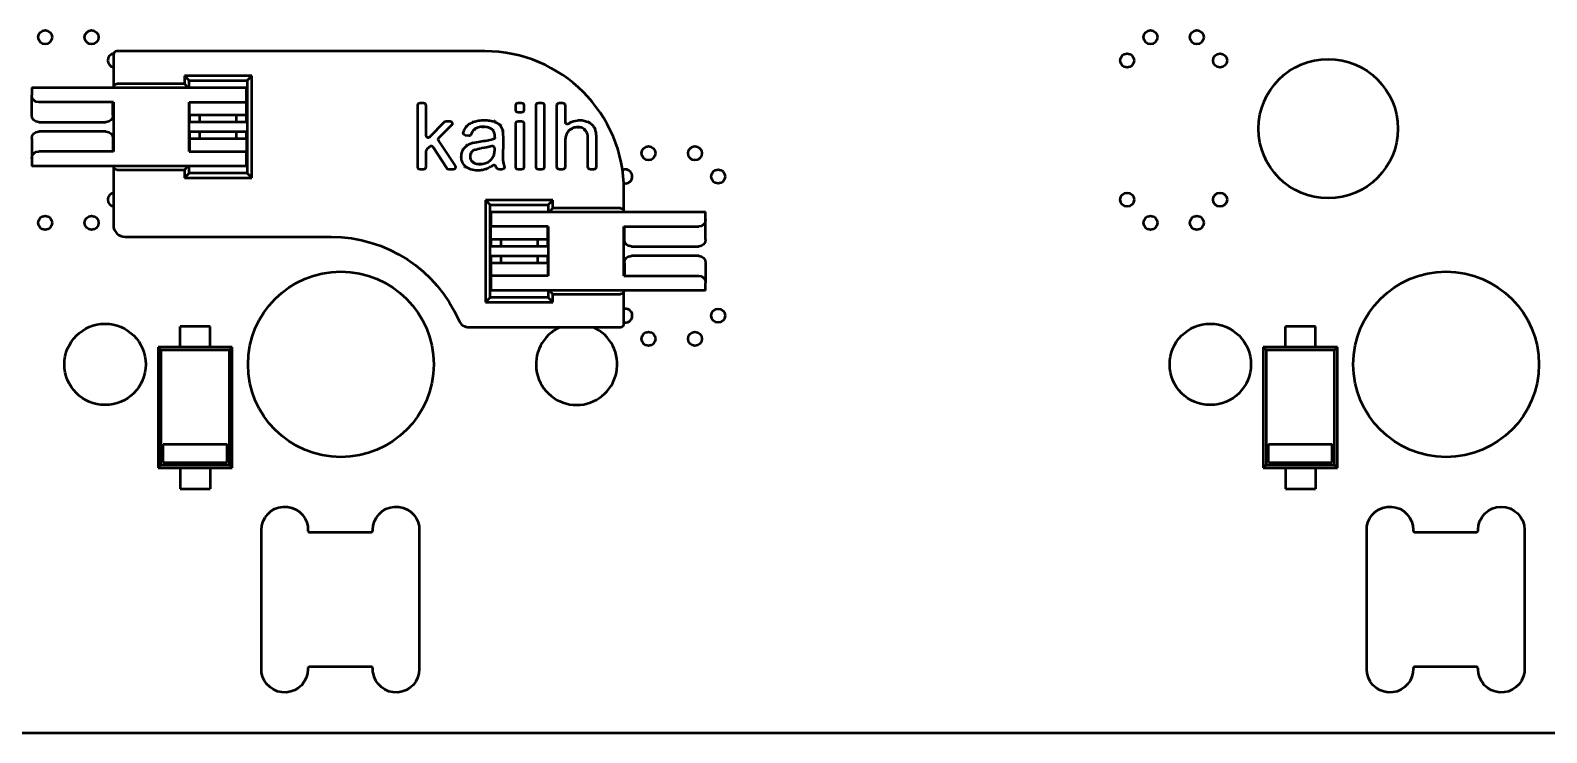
# Model space of a CAD drawing. Header units: millimetres. Extents: x 43 to 387, y 137 to 261.
# Drawn here: x 110.48 to 143.15, y 138.98 to 154.12 of the extents above; entities that cross this region are included whole.
import ezdxf

# ---------------------------------------------------------------- set-up
doc = ezdxf.new("R2010")
doc.units = ezdxf.units.MM
doc.header["$LTSCALE"] = 0.75
doc.layers.add('Visible', color=7, linetype='Continuous', lineweight=50)

msp = doc.modelspace()

# ---------------------------------------------------------------- linework, layer by layer
at = {"layer": 'Visible', "extrusion": (0, 0, -1)}
for p, q in [((112.267, 153.593), (112.267, 152.888)), ((120.267, 153.668), (112.342, 153.668)), ((113.797, 152.963), (112.342, 152.963)), ((113.797, 153.138), (113.797, 152.963)), ((115.247, 153.138), (113.797, 153.138)), ((113.897, 153.038), (113.797, 153.138)), ((113.872, 152.888), (113.797, 152.963)), ((113.897, 153.038), (115.147, 153.038)), ((113.897, 152.888), (113.897, 153.038)), ((115.247, 153.138), (115.147, 153.038)), ((115.147, 153.038), (115.147, 151.038)), ((115.247, 150.938), (115.247, 153.138)), ((110.507, 152.888), (110.507, 152.718)), ((110.507, 152.888), (112.267, 152.888)), ((110.507, 152.568), (110.507, 152.718)), ((112.267, 152.888), (113.872, 152.888)), ((113.872, 152.888), (113.897, 152.888)), ((113.897, 152.888), (115.137, 152.888)), ((115.137, 152.568), (115.137, 152.888)), ((110.507, 152.288), (110.507, 152.568)), ((112.267, 152.568), (110.657, 152.568)), ((112.257, 152.288), (112.257, 152.568)), ((112.267, 152.568), (112.267, 151.508)), ((113.897, 152.568), (115.137, 152.568)), ((113.897, 151.508), (113.897, 152.568)), ((113.897, 152.453), (113.907, 152.453)), ((113.907, 152.458), (113.907, 152.568)), ((113.907, 152.298), (113.907, 152.458)), ((113.907, 152.298), (114.122, 152.298)), ((113.907, 152.298), (113.907, 152.138)), ((114.122, 152.298), (114.122, 152.138)), ((114.122, 152.298), (114.922, 152.298)), ((114.922, 152.298), (115.137, 152.298)), ((114.922, 152.138), (114.922, 152.298)), ((115.137, 152.458), (115.137, 152.568)), ((115.137, 152.298), (115.137, 152.458)), ((115.137, 152.453), (115.147, 152.453)), ((115.137, 152.138), (115.137, 152.298)), ((118.823, 151.171), (118.823, 152.502)), ((118.873, 152.552), (118.948, 152.552)), ((118.998, 152.502), (118.998, 151.858)), ((120.935, 152.4), (120.935, 152.502)), ((120.985, 152.552), (121.061, 152.552)), ((121.061, 152.35), (120.985, 152.35)), ((121.111, 152.502), (121.111, 152.4)), ((121.374, 151.171), (121.374, 152.502)), ((121.424, 152.552), (121.5, 152.552)), ((121.55, 152.502), (121.55, 151.171)), ((121.823, 151.171), (121.823, 152.502)), ((121.873, 152.552), (121.948, 152.552)), ((121.998, 152.502), (121.998, 152.15)), ((110.657, 152.138), (112.107, 152.138)), ((112.107, 151.938), (110.657, 151.938)), ((114.122, 152.138), (113.907, 152.138)), ((113.907, 151.938), (114.122, 151.938)), ((113.907, 151.938), (113.907, 151.778)), ((114.922, 152.138), (114.122, 152.138)), ((114.122, 151.938), (114.122, 151.778)), ((114.122, 151.938), (114.922, 151.938)), ((115.137, 152.138), (114.922, 152.138)), ((114.922, 151.938), (115.137, 151.938)), ((114.922, 151.778), (114.922, 151.938)), ((115.137, 151.778), (115.137, 151.938)), ((119.084, 151.823), (119.4, 152.143)), ((119.554, 152.072), (119.275, 151.802)), ((119.435, 152.158), (119.519, 152.158)), ((120.935, 151.171), (120.935, 152.108)), ((120.985, 152.158), (121.061, 152.158)), ((121.111, 152.108), (121.111, 151.171)), ((110.507, 151.788), (110.507, 151.508)), ((112.257, 151.788), (112.257, 151.508)), ((113.907, 151.683), (113.897, 151.683)), ((114.122, 151.778), (113.907, 151.778)), ((113.907, 151.778), (113.907, 151.618)), ((113.907, 151.618), (113.907, 151.508)), ((114.922, 151.778), (114.122, 151.778)), ((115.137, 151.778), (114.922, 151.778)), ((115.137, 151.778), (115.137, 151.618)), ((115.147, 151.683), (115.137, 151.683)), ((115.137, 151.618), (115.137, 151.508)), ((119.079, 151.609), (119.014, 151.547)), ((119.45, 151.144), (119.155, 151.6)), ((119.269, 151.739), (119.63, 151.199)), ((119.922, 151.844), (119.848, 151.854)), ((120.485, 151.817), (120.485, 151.825)), ((120.662, 151.79), (120.662, 151.555)), ((121.998, 151.688), (121.998, 151.171)), ((122.492, 151.171), (122.492, 151.778)), ((122.502, 151.778), (122.492, 151.778)), ((122.667, 151.778), (122.667, 151.171)), ((110.507, 151.508), (110.507, 151.358)), ((110.507, 151.358), (110.507, 151.188)), ((112.267, 151.508), (110.657, 151.508)), ((113.897, 151.508), (115.137, 151.508)), ((115.137, 151.188), (115.137, 151.508)), ((118.998, 151.511), (118.998, 151.171)), ((112.267, 151.188), (110.507, 151.188)), ((112.267, 151.188), (112.267, 149.918)), ((113.872, 151.188), (112.267, 151.188)), ((112.342, 151.113), (113.797, 151.113)), ((113.797, 151.113), (113.872, 151.188)), ((113.797, 151.113), (113.797, 150.938)), ((113.797, 150.938), (113.897, 151.038)), ((113.897, 151.188), (113.872, 151.188)), ((115.137, 151.188), (113.897, 151.188)), ((113.897, 151.038), (113.897, 151.188)), ((115.147, 151.038), (113.897, 151.038)), ((115.247, 150.938), (115.147, 151.038)), ((118.948, 151.121), (118.873, 151.121)), ((119.588, 151.121), (119.492, 151.121)), ((120.64, 151.121), (120.567, 151.121)), ((121.061, 151.121), (120.985, 151.121)), ((121.5, 151.121), (121.424, 151.121)), ((121.948, 151.121), (121.873, 151.121)), ((122.617, 151.121), (122.542, 151.121)), ((113.797, 150.938), (115.247, 150.938)), ((123.267, 150.208), (123.267, 150.668)), ((120.287, 150.458), (120.287, 148.258)), ((121.737, 150.458), (120.287, 150.458)), ((120.387, 150.358), (120.287, 150.458)), ((120.387, 148.358), (120.387, 150.358)), ((120.387, 150.358), (121.637, 150.358)), ((121.737, 150.458), (121.637, 150.358)), ((121.637, 150.358), (121.637, 150.208)), ((121.737, 150.283), (121.737, 150.458)), ((120.397, 150.208), (121.637, 150.208)), ((120.397, 150.208), (120.397, 149.888)), ((121.637, 150.208), (121.662, 150.208)), ((121.737, 150.283), (121.662, 150.208)), ((121.662, 150.208), (123.267, 150.208)), ((123.192, 150.283), (121.737, 150.283)), ((123.267, 150.208), (125.027, 150.208)), ((125.027, 150.038), (125.027, 150.208)), ((125.027, 149.888), (125.027, 150.038)), ((112.517, 149.668), (116.957, 149.668)), ((120.387, 149.773), (120.397, 149.773)), ((121.637, 149.888), (120.397, 149.888)), ((120.397, 149.778), (120.397, 149.888)), ((120.397, 149.618), (120.397, 149.778)), ((121.627, 149.778), (121.627, 149.888)), ((121.627, 149.618), (121.627, 149.778)), ((121.627, 149.773), (121.637, 149.773)), ((121.637, 149.888), (121.637, 148.828)), ((123.267, 149.888), (124.877, 149.888)), ((123.267, 148.828), (123.267, 149.888)), ((123.277, 149.608), (123.277, 149.888)), ((125.027, 149.608), (125.027, 149.888)), ((120.397, 149.618), (120.612, 149.618)), ((120.397, 149.618), (120.397, 149.458)), ((120.612, 149.458), (120.397, 149.458)), ((120.612, 149.618), (120.612, 149.458)), ((120.612, 149.618), (121.412, 149.618)), ((121.412, 149.458), (120.612, 149.458)), ((121.412, 149.618), (121.627, 149.618)), ((121.412, 149.458), (121.412, 149.618)), ((121.627, 149.458), (121.412, 149.458)), ((121.627, 149.458), (121.627, 149.618)), ((123.427, 149.458), (124.877, 149.458)), ((120.397, 149.003), (120.387, 149.003)), ((120.397, 149.258), (120.612, 149.258)), ((120.397, 149.258), (120.397, 149.098)), ((120.612, 149.098), (120.397, 149.098)), ((120.397, 149.098), (120.397, 148.938)), ((120.612, 149.258), (120.612, 149.098)), ((120.612, 149.258), (121.412, 149.258)), ((121.412, 149.098), (120.612, 149.098)), ((121.412, 149.258), (121.627, 149.258)), ((121.412, 149.098), (121.412, 149.258)), ((121.627, 149.098), (121.412, 149.098)), ((121.627, 149.098), (121.627, 149.258)), ((121.627, 149.098), (121.627, 148.938)), ((121.637, 149.003), (121.627, 149.003)), ((123.277, 149.108), (123.277, 148.828)), ((124.877, 149.258), (123.427, 149.258)), ((125.027, 149.108), (125.027, 148.828)), ((120.397, 148.938), (120.397, 148.828)), ((121.637, 148.828), (120.397, 148.828)), ((120.397, 148.828), (120.397, 148.508)), ((121.627, 148.938), (121.627, 148.828)), ((123.267, 148.828), (124.877, 148.828)), ((125.027, 148.828), (125.027, 148.678)), ((125.027, 148.508), (125.027, 148.678)), ((120.287, 148.258), (120.387, 148.358)), ((121.637, 148.358), (120.387, 148.358)), ((121.637, 148.508), (120.397, 148.508)), ((121.662, 148.508), (121.637, 148.508)), ((121.637, 148.508), (121.637, 148.358)), ((121.737, 148.258), (121.637, 148.358)), ((123.267, 148.508), (121.662, 148.508)), ((121.662, 148.508), (121.737, 148.433)), ((121.737, 148.433), (123.192, 148.433)), ((121.737, 148.258), (121.737, 148.433)), ((125.027, 148.508), (123.267, 148.508)), ((123.267, 147.793), (123.267, 148.508)), ((120.287, 148.258), (121.737, 148.258)), ((114.354, 147.736), (113.704, 147.736)), ((113.704, 147.286), (113.704, 147.736)), ((114.354, 147.286), (114.354, 147.736)), ((119.935, 147.718), (123.192, 147.718)), ((138.167, 147.736), (137.517, 147.736)), ((137.517, 147.286), (137.517, 147.736)), ((138.167, 147.286), (138.167, 147.736)), ((113.704, 147.286), (113.229, 147.286)), ((113.229, 147.286), (113.292, 147.223)), ((113.229, 147.286), (113.229, 144.686)), ((114.766, 147.223), (113.292, 147.223)), ((113.292, 147.223), (113.292, 144.749)), ((114.354, 147.286), (113.704, 147.286)), ((114.829, 147.286), (114.354, 147.286)), ((114.829, 147.286), (114.766, 147.223)), ((114.766, 144.749), (114.766, 147.223)), ((114.829, 144.686), (114.829, 147.286)), ((137.517, 147.286), (137.042, 147.286)), ((137.042, 147.286), (137.105, 147.223)), ((137.042, 147.286), (137.042, 144.686)), ((138.579, 147.223), (137.105, 147.223)), ((137.105, 147.223), (137.105, 144.749)), ((138.167, 147.286), (137.517, 147.286)), ((138.642, 147.286), (138.167, 147.286)), ((138.642, 147.286), (138.579, 147.223)), ((138.579, 144.749), (138.579, 147.223)), ((138.642, 144.686), (138.642, 147.286)), ((113.342, 145.199), (114.716, 145.199)), ((113.342, 144.799), (113.342, 145.199)), ((114.716, 144.799), (114.716, 145.199)), ((137.155, 145.199), (138.529, 145.199)), ((137.155, 144.799), (137.155, 145.199)), ((138.529, 144.799), (138.529, 145.199)), ((113.229, 144.686), (113.292, 144.749)), ((113.292, 144.749), (114.766, 144.749)), ((113.342, 144.799), (114.716, 144.799)), ((114.829, 144.686), (114.766, 144.749)), ((137.042, 144.686), (137.105, 144.749)), ((137.105, 144.749), (138.579, 144.749)), ((137.155, 144.799), (138.529, 144.799)), ((138.642, 144.686), (138.579, 144.749)), ((113.229, 144.686), (113.704, 144.686)), ((113.704, 144.686), (114.354, 144.686)), ((113.704, 144.686), (113.704, 144.236)), ((114.354, 144.686), (114.829, 144.686)), ((114.354, 144.686), (114.354, 144.236)), ((137.042, 144.686), (137.517, 144.686)), ((137.517, 144.686), (138.167, 144.686)), ((137.517, 144.686), (137.517, 144.236)), ((138.167, 144.686), (138.642, 144.686)), ((138.167, 144.686), (138.167, 144.236)), ((113.704, 144.236), (114.354, 144.236)), ((137.517, 144.236), (138.167, 144.236)), ((115.457, 140.348), (115.457, 143.348)), ((116.454, 143.42), (116.457, 143.348)), ((116.487, 143.3), (116.507, 143.298)), ((116.507, 143.298), (117.807, 143.298)), ((117.855, 143.328), (117.857, 143.348)), ((118.854, 143.42), (118.857, 143.348)), ((118.857, 143.348), (118.857, 140.348)), ((139.27, 143.348), (139.272, 143.42)), ((139.27, 140.348), (139.27, 143.348)), ((140.27, 143.348), (140.272, 143.328)), ((140.32, 143.298), (141.62, 143.298)), ((141.62, 143.298), (141.64, 143.3)), ((142.67, 143.348), (142.67, 140.348)), ((115.459, 140.277), (115.457, 140.348)), ((116.459, 140.368), (116.457, 140.348)), ((117.807, 140.398), (116.507, 140.398)), ((117.827, 140.396), (117.807, 140.398)), ((117.859, 140.277), (117.857, 140.348)), ((140.27, 140.348), (140.267, 140.277)), ((140.32, 140.398), (140.3, 140.396)), ((141.62, 140.398), (140.32, 140.398)), ((141.67, 140.348), (141.668, 140.368)), ((142.67, 140.348), (142.667, 140.277)), ((82.446, 138.979), (169.789, 138.979))]:
    msp.add_line(p, q, dxfattribs=at)
at = {"layer": 'Visible'}
for centre, radius in [((110.797, 153.968), 0.15), ((111.797, 153.968), 0.15), ((134.61, 153.968), 0.15), ((135.61, 153.968), 0.15), ((134.11, 153.468), 0.15), ((136.11, 153.468), 0.15), ((138.44, 151.998), 1.5), ((123.797, 151.468), 0.15), ((124.797, 151.468), 0.15), ((125.297, 150.968), 0.15), ((134.11, 150.468), 0.15), ((136.11, 150.468), 0.15), ((110.797, 149.968), 0.15), ((111.797, 149.968), 0.15), ((134.61, 149.968), 0.15), ((135.61, 149.968), 0.15), ((117.167, 146.918), 2), ((140.98, 146.918), 2), ((125.297, 147.968), 0.15), ((112.087, 146.918), 0.875), ((135.9, 146.918), 0.875), ((123.797, 147.468), 0.15), ((124.797, 147.468), 0.15)]:
    msp.add_circle(centre, radius, dxfattribs=at)
for centre, radius, start, end in [((112.297, 153.468), 0.15, 100.1761, 258.463), ((112.342, 153.593), 0.075, 90, 180), ((120.267, 150.668), 3, 0, 90), ((120.257, 152.123), 0.23, 314.188, 320.5194), ((119.048, 151.858), 0.05, 180, 315.4007), ((119.113, 151.573), 0.05, 32.879, 133.8496), ((119.31, 151.766), 0.05, 134.1406, 213.7889), ((119.048, 151.511), 0.05, 133.8496, 180), ((120.823, 150.614), 1.059, 139.4835, 140.8477), ((123.297, 150.968), 0.15, 256.9188, 114.39), ((112.297, 150.468), 0.15, 101.537, 258.463), ((112.517, 149.918), 0.25, 180, 270), ((123.297, 147.968), 0.15, 258.463, 101.537), ((119.935, 147.968), 0.25, 203.5782, 270), ((122.247, 146.918), 0.875, 113.8955, 66.1045), ((123.192, 147.793), 0.075, 270, 0), ((116.503, 143.344), 0.0465, 174.4636, 249.5769), ((117.811, 143.345), 0.0465, 264.4636, 339.5769), ((140.315, 143.345), 0.0465, 200.4231, 275.5364), ((141.623, 143.344), 0.0465, 290.4231, 5.5364), ((116.502, 140.352), 0.0465, 84.4636, 159.5769), ((117.81, 140.353), 0.0465, 354.4636, 69.5769), ((140.316, 140.353), 0.0465, 110.4231, 185.5364), ((141.624, 140.352), 0.0465, 20.4231, 95.5364)]:
    msp.add_arc(centre, radius, start, end, dxfattribs=at)
at = {"layer": 'Visible', "extrusion": (0, 0, -1)}
for centre, radius, start, end in [((-112.342, 152.888), 0.075, 0, 90), ((-110.657, 152.718), 0.15, 270, 0), ((-110.657, 152.288), 0.15, 270, 0), ((-112.107, 152.288), 0.15, 180, 270), ((-118.873, 152.502), 0.05, 0, 90), ((-118.948, 152.502), 0.05, 90, 180), ((-120.985, 152.502), 0.05, 0, 90), ((-120.985, 152.4), 0.05, 270, 0), ((-121.061, 152.502), 0.05, 90, 180), ((-121.061, 152.4), 0.05, 180, 270), ((-121.424, 152.502), 0.05, 0, 90), ((-121.5, 152.502), 0.05, 90, 180), ((-121.873, 152.502), 0.05, 0, 90), ((-121.948, 152.502), 0.05, 90, 180), ((-110.657, 151.788), 0.15, 0, 90), ((-112.107, 151.788), 0.15, 90, 180), ((-119.435, 152.108), 0.05, 44.5993, 90), ((-119.519, 152.108), 0.05, 90, 225.8594), ((-119.672, 151.817), 0.99, 172.1918, 181.6015), ((-120.985, 152.108), 0.05, 0, 90), ((-121.061, 152.108), 0.05, 90, 180), ((-121.947, 151.869), 0.215, 146.0991, 152.7688), ((-119.855, 151.904), 0.05, 277.7538, 17.0672), ((-120.127, 151.274), 0.434, 56.3376, 74.841), ((-120.301, 150.469), 1.256, 76.8047, 84.0385), ((-120.035, 153.246), 1.534, 254.378, 264.9294), ((-120.066, 152.775), 1.207, 252.9885, 263.7978), ((-120.435, 151.817), 0.05, 180.8382, 254.8261), ((-110.657, 151.358), 0.15, 360, 90), ((-120.267, 150.915), 0.664, 70.2844, 83.8864), ((-120.532, 150.184), 1.393, 87.0054, 88.035), ((-123.275, 151.49), 2.614, 354.6117, 1.426), ((-112.342, 151.188), 0.075, 270, 0), ((-118.873, 151.171), 0.05, 270, 0), ((-118.948, 151.171), 0.05, 180, 270), ((-119.492, 151.171), 0.05, 270, 327.121), ((-119.588, 151.171), 0.05, 146.2111, 270), ((-119.872, 151.246), 0.287, 177.1821, 182.1812), ((-120.985, 151.171), 0.05, 270, 0), ((-121.061, 151.171), 0.05, 180, 270), ((-121.424, 151.171), 0.05, 270, 0), ((-121.5, 151.171), 0.05, 180, 270), ((-121.873, 151.171), 0.05, 270, 0), ((-121.948, 151.171), 0.05, 180, 270), ((-122.542, 151.171), 0.05, 270, 0), ((-122.617, 151.171), 0.05, 180, 270), ((-123.192, 150.208), 0.075, 90, 180), ((-124.877, 150.038), 0.15, 180, 270), ((-116.957, 146.668), 3, 90, 156.4218), ((-123.427, 149.608), 0.15, 270, 0), ((-124.877, 149.608), 0.15, 180, 270), ((-123.427, 149.108), 0.15, 0, 90), ((-124.877, 149.108), 0.15, 90, 180), ((-124.877, 148.678), 0.15, 90, 180), ((-123.192, 148.508), 0.075, 180, 270), ((-115.958, 143.35), 0.501, 359.8316, 171.9656), ((-118.358, 143.35), 0.501, 359.8316, 171.9656), ((-139.769, 143.35), 0.501, 8.0344, 180.1684), ((-142.17, 143.348), 0.5, 0, 180), ((-115.956, 140.347), 0.501, 179.8316, 351.9656), ((-118.356, 140.347), 0.501, 179.8316, 351.9656), ((-139.771, 140.347), 0.501, 188.0344, 0.1684), ((-142.171, 140.347), 0.501, 188.0344, 0.1684)]:
    msp.add_arc(centre, radius, start, end, dxfattribs=at)
msp.add_ellipse((120.57, 151.175), major_axis=(0.0278, 0.0475), ratio=0.948552, start_param=2.637824, end_param=3.784092, dxfattribs=at)
at = {"layer": 'Visible'}
for points, knots in [([(119.807, 151.919), (119.812, 151.934), (119.817, 151.948), (119.823, 151.962), (119.835, 151.988), (119.852, 152.013), (119.87, 152.04)], [0, 0, 0, 0, 0.00491471, 0.00491471, 0.00491471, 0.01440112, 0.01440112, 0.01440112, 0.01440112]), ([(119.85, 152.055), (119.853, 152.053), (119.855, 152.051), (119.858, 152.049), (119.862, 152.046), (119.866, 152.043), (119.868, 152.041), (119.869, 152.04), (119.87, 152.04), (119.87, 152.04)], [-0.003946751, -0.003946751, -0.003946751, -0.003946751, -0.002927115, -0.002927115, -0.002927115, -0.001101745, -0.001101745, -0.001101745, 0, 0, 0, 0]), ([(119.87, 152.04), (119.891, 152.062), (119.912, 152.084), (119.961, 152.118), (119.992, 152.131), (120.025, 152.144)], [0.00000001, 0.00000001, 0.00000001, 0.00000001, 0.0094318, 0.0094318, 0.02000468, 0.02000468, 0.02000468, 0.02000468]), ([(119.87, 152.04), (119.87, 152.04), (119.87, 152.04), (119.87, 152.04), (119.87, 152.039), (119.871, 152.039), (119.871, 152.038), (119.873, 152.037), (119.874, 152.037), (119.875, 152.035), (119.876, 152.034), (119.877, 152.034), (119.877, 152.034), (119.877, 152.033)], [-0.001325757, -0.001325757, -0.001325757, -0.001325757, -0.001172305, -0.001172305, -0.001018801, -0.001018801, -0.000728399, -0.000728399, -0.000396468, -0.000396468, 0, 0, 0.000007319, 0.000007319, 0.000007319, 0.000007319]), ([(120.051, 151.992), (120.034, 151.975), (120.015, 151.956), (119.989, 151.914), (119.982, 151.896), (119.976, 151.878)], [0, 0, 0, 0, 0.00732566, 0.00732566, 0.01264983, 0.01264983, 0.01264983, 0.01264983]), ([(120.017, 152.168), (120.018, 152.165), (120.019, 152.162), (120.02, 152.159), (120.022, 152.153), (120.023, 152.149), (120.024, 152.147), (120.025, 152.145), (120.025, 152.144), (120.025, 152.144)], [-0.000018248, -0.000018248, -0.000018248, -0.000018248, 0.000994302, 0.000994302, 0.000994302, 0.002817492, 0.002817492, 0.002817492, 0.003923483, 0.003923483, 0.003923483, 0.003923483]), ([(120.025, 152.144), (120.062, 152.155), (120.098, 152.166), (120.175, 152.179), (120.217, 152.18), (120.26, 152.181)], [0, 0, 0, 0, 0.01162739, 0.01162739, 0.02459097, 0.02459097, 0.02459097, 0.02459097]), ([(120.028, 152.135), (120.028, 152.135), (120.028, 152.135), (120.028, 152.136), (120.027, 152.137), (120.027, 152.139), (120.026, 152.14), (120.026, 152.142), (120.025, 152.143), (120.025, 152.144), (120.025, 152.144), (120.025, 152.144), (120.025, 152.144), (120.025, 152.144)], [-0.001753507, -0.001753507, -0.001753507, -0.001753507, -0.001743874, -0.001743874, -0.001223933, -0.001223933, -0.000787554, -0.000787554, -0.000405815, -0.000405815, -0.000202893, -0.000202893, 0, 0, 0, 0]), ([(120.045, 152), (120.045, 152), (120.045, 152), (120.046, 151.999), (120.047, 151.998), (120.048, 151.996), (120.049, 151.995), (120.05, 151.994), (120.05, 151.993), (120.051, 151.992), (120.051, 151.992), (120.051, 151.992), (120.051, 151.992), (120.051, 151.992)], [-0.000007383, -0.000007383, -0.000007383, -0.000007383, 0, 0, 0.000398117, 0.000398117, 0.000732053, 0.000732053, 0.001023654, 0.001023654, 0.001178337, 0.001178337, 0.001332863, 0.001332863, 0.001332863, 0.001332863]), ([(120.235, 152.036), (120.201, 152.035), (120.164, 152.036), (120.098, 152.017), (120.074, 152.004), (120.051, 151.992)], [0, 0, 0, 0, 0.01022918, 0.01022918, 0.0180037, 0.0180037, 0.0180037, 0.0180037]), ([(120.066, 151.972), (120.064, 151.974), (120.062, 151.977), (120.06, 151.98), (120.057, 151.984), (120.054, 151.988), (120.053, 151.99), (120.052, 151.991), (120.051, 151.992), (120.051, 151.992)], [-0.003963453, -0.003963453, -0.003963453, -0.003963453, -0.002920889, -0.002920889, -0.002920889, -0.001089187, -0.001089187, -0.001089187, 0, 0, 0, 0]), ([(120.235, 152.046), (120.235, 152.046), (120.235, 152.046), (120.235, 152.044), (120.235, 152.043), (120.235, 152.041), (120.235, 152.04), (120.235, 152.038), (120.235, 152.037), (120.235, 152.036), (120.235, 152.036), (120.235, 152.036), (120.235, 152.036), (120.235, 152.036)], [-0.000007293, -0.000007293, -0.000007293, -0.000007293, 0, 0, 0.000393623, 0.000393623, 0.000724011, 0.000724011, 0.00101306, 0.00101306, 0.001166726, 0.001166726, 0.001320382, 0.001320382, 0.001320382, 0.001320382]), ([(120.435, 151.976), (120.41, 151.992), (120.384, 152.01), (120.311, 152.035), (120.272, 152.035), (120.235, 152.036)], [0, 0, 0, 0, 0.00891617, 0.00891617, 0.01996093, 0.01996093, 0.01996093, 0.01996093]), ([(120.235, 152.011), (120.235, 152.011), (120.235, 152.011), (120.235, 152.014), (120.235, 152.017), (120.235, 152.02), (120.235, 152.02), (120.235, 152.023), (120.235, 152.025), (120.235, 152.027), (120.235, 152.028), (120.235, 152.031), (120.235, 152.032), (120.235, 152.034), (120.235, 152.034), (120.235, 152.035), (120.235, 152.036), (120.235, 152.036), (120.235, 152.036), (120.235, 152.036)], [-0.003939926, -0.003939926, -0.003939926, -0.003939926, -0.003921693, -0.003921693, -0.003079434, -0.003079434, -0.002929637, -0.002929637, -0.002250951, -0.002250951, -0.001952852, -0.001952852, -0.001107294, -0.001107294, -0.000976354, -0.000976354, -0.000136885, -0.000136885, 0, 0, 0, 0]), ([(120.26, 152.206), (120.26, 152.203), (120.26, 152.2), (120.26, 152.197), (120.26, 152.191), (120.26, 152.186), (120.26, 152.184), (120.26, 152.182), (120.26, 152.181), (120.26, 152.181)], [-0.003939867, -0.003939867, -0.003939867, -0.003939867, -0.002929658, -0.002929658, -0.002929658, -0.001107248, -0.001107248, -0.001107248, 0, 0, 0, 0]), ([(120.26, 152.181), (120.302, 152.181), (120.342, 152.18), (120.412, 152.168), (120.444, 152.159), (120.476, 152.15)], [0.00000001, 0.00000001, 0.00000001, 0.00000001, 0.01243566, 0.01243566, 0.02256696, 0.02256696, 0.02256696, 0.02256696]), ([(120.26, 152.171), (120.26, 152.171), (120.26, 152.171), (120.26, 152.173), (120.26, 152.174), (120.26, 152.176), (120.26, 152.177), (120.26, 152.179), (120.26, 152.18), (120.26, 152.181), (120.26, 152.181), (120.26, 152.181), (120.26, 152.181), (120.26, 152.181)], [-0.000007293, -0.000007293, -0.000007293, -0.000007293, 0, 0, 0.000393588, 0.000393588, 0.000723949, 0.000723949, 0.001012954, 0.001012954, 0.001166583, 0.001166583, 0.001320203, 0.001320203, 0.001320203, 0.001320203]), ([(120.442, 151.984), (120.442, 151.984), (120.442, 151.984), (120.441, 151.983), (120.44, 151.982), (120.438, 151.98), (120.438, 151.979), (120.436, 151.978), (120.436, 151.977), (120.435, 151.977), (120.435, 151.977), (120.435, 151.976), (120.435, 151.976), (120.435, 151.976)], [-0.000007408, -0.000007408, -0.000007408, -0.000007408, 0, 0, 0.000399374, 0.000399374, 0.000734377, 0.000734377, 0.001026755, 0.001026755, 0.001181713, 0.001181713, 0.001336472, 0.001336472, 0.001336472, 0.001336472]), ([(120.485, 151.825), (120.484, 151.842), (120.484, 151.871), (120.478, 151.903), (120.468, 151.926), (120.456, 151.948), (120.443, 151.966), (120.435, 151.976)], [0, 0, 0, 0, 0.00504443, 0.00840739, 0.00840739, 0.0109677, 0.01480816, 0.01480816, 0.01480816, 0.01480816]), ([(120.473, 152.141), (120.473, 152.141), (120.473, 152.141), (120.473, 152.142), (120.474, 152.143), (120.474, 152.145), (120.475, 152.146), (120.475, 152.148), (120.476, 152.149), (120.476, 152.15), (120.476, 152.15), (120.476, 152.15), (120.476, 152.15), (120.476, 152.15)], [-0.000007301, -0.000007301, -0.000007301, -0.000007301, 0, 0, 0.000394008, 0.000394008, 0.000724695, 0.000724695, 0.001013926, 0.001013926, 0.00116763, 0.00116763, 0.001321312, 0.001321312, 0.001321312, 0.001321312]), ([(120.484, 152.174), (120.483, 152.171), (120.482, 152.167), (120.481, 152.164), (120.479, 152.159), (120.478, 152.155), (120.477, 152.152), (120.476, 152.151), (120.476, 152.15), (120.476, 152.15)], [-0.003942113, -0.003942113, -0.003942113, -0.003942113, -0.002928831, -0.002928831, -0.002928831, -0.001105464, -0.001105464, -0.001105464, 0, 0, 0, 0]), ([(120.476, 152.15), (120.502, 152.139), (120.527, 152.129), (120.565, 152.103), (120.581, 152.088), (120.598, 152.071)], [0.00000001, 0.00000001, 0.00000001, 0.00000001, 0.00857358, 0.00857358, 0.01566775, 0.01566775, 0.01566775, 0.01566775]), ([(120.598, 152.071), (120.598, 152.071), (120.598, 152.071), (120.598, 152.071), (120.598, 152.071), (120.597, 152.07), (120.597, 152.07), (120.595, 152.068), (120.594, 152.068), (120.592, 152.066), (120.591, 152.065), (120.59, 152.065), (120.59, 152.065), (120.59, 152.065)], [0, 0, 0, 0, 0.000201972, 0.000201972, 0.000404015, 0.000404015, 0.000786334, 0.000786334, 0.001223434, 0.001223434, 0.001745472, 0.001745472, 0.001755111, 0.001755111, 0.001755111, 0.001755111]), ([(120.617, 152.087), (120.615, 152.085), (120.612, 152.083), (120.61, 152.081), (120.605, 152.077), (120.602, 152.074), (120.6, 152.073), (120.599, 152.072), (120.598, 152.071), (120.598, 152.071)], [-0.000018302, -0.000018302, -0.000018302, -0.000018302, 0.001002056, 0.001002056, 0.001002056, 0.002827982, 0.002827982, 0.002827982, 0.003929525, 0.003929525, 0.003929525, 0.003929525]), ([(120.598, 152.071), (120.611, 152.053), (120.623, 152.036), (120.641, 151.998), (120.647, 151.976), (120.653, 151.952)], [0.00000001, 0.00000001, 0.00000001, 0.00000001, 0.00671152, 0.00671152, 0.01413121, 0.01413121, 0.01413121, 0.01413121]), ([(120.643, 151.95), (120.643, 151.95), (120.643, 151.95), (120.644, 151.95), (120.646, 151.951), (120.648, 151.951), (120.649, 151.951), (120.651, 151.951), (120.651, 151.952), (120.652, 151.952), (120.652, 151.952), (120.653, 151.952), (120.653, 151.952), (120.653, 151.952)], [-0.001754378, -0.001754378, -0.001754378, -0.001754378, -0.001744735, -0.001744735, -0.001224381, -0.001224381, -0.000787689, -0.000787689, -0.000405787, -0.000405787, -0.000202873, -0.000202873, 0, 0, 0, 0]), ([(120.653, 151.952), (120.653, 151.952), (120.653, 151.952), (120.654, 151.952), (120.654, 151.952), (120.656, 151.952), (120.658, 151.953), (120.662, 151.954), (120.665, 151.954), (120.671, 151.955), (120.674, 151.956), (120.677, 151.956), (120.677, 151.957), (120.677, 151.957)], [-0.003310308, -0.003310308, -0.003310308, -0.003310308, -0.002927482, -0.002927482, -0.002544583, -0.002544583, -0.001819265, -0.001819265, -0.00099043, -0.00099043, 0, 0, 0.000018253, 0.000018253, 0.000018253, 0.000018253]), ([(121.998, 152.15), (121.998, 152.139), (122.005, 152.118), (122.037, 152.095), (122.066, 152.1), (122.079, 152.11)], [-0.005544412, -0.005544412, -0.005544412, -0.005544412, -0.003960294, -0.002376177, 0, 0, 0, 0]), ([(122.125, 151.989), (122.106, 151.976), (122.085, 151.963), (122.067, 151.942), (122.049, 151.921), (122.038, 151.9), (122.028, 151.88)], [-0.00000003, -0.00000003, -0.00000003, -0.00000003, 0.00693713, 0.00693713, 0.00693713, 0.01368454, 0.01368454, 0.01368454, 0.01368454]), ([(122.079, 152.11), (122.097, 152.124), (122.117, 152.136), (122.188, 152.169), (122.248, 152.175), (122.309, 152.181)], [0, 0, 0, 0, 0.00747471, 0.00747471, 0.02589084, 0.02589084, 0.02589084, 0.02589084]), ([(122.12, 151.998), (122.126, 151.989), (122.125, 151.99), (122.125, 151.989), (122.125, 151.989), (122.125, 151.989), (122.125, 151.989)], [-0.001577266, -0.001577266, -0.001577266, -0.001577266, -0.00011387, -0.00011387, -0.00011387, 0, 0, 0, 0]), ([(122.273, 152.03), (122.249, 152.028), (122.224, 152.027), (122.197, 152.02), (122.17, 152.012), (122.147, 152), (122.125, 151.989)], [0, 0, 0, 0, 0.00717482, 0.00717482, 0.00717482, 0.01446768, 0.01446768, 0.01446768, 0.01446768]), ([(122.273, 152.04), (122.273, 152.03), (122.273, 152.031), (122.273, 152.03), (122.273, 152.03), (122.273, 152.03), (122.273, 152.03)], [-0.000007305, -0.000007305, -0.000007305, -0.000007305, 0.001472994, 0.001472994, 0.001472994, 0.001570042, 0.001570042, 0.001570042, 0.001570042]), ([(122.434, 151.969), (122.426, 151.976), (122.406, 151.992), (122.383, 152.008), (122.352, 152.02), (122.32, 152.028), (122.29, 152.029), (122.273, 152.03)], [0, 0, 0, 0, 0.00301236, 0.00753091, 0.00753091, 0.01096807, 0.01612381, 0.01612381, 0.01612381, 0.01612381]), ([(122.273, 152.03), (122.273, 152.03), (122.273, 152.03), (122.273, 152.029), (122.273, 152.029), (122.273, 152.027), (122.273, 152.025), (122.273, 152.02), (122.273, 152.017), (122.273, 152.012), (122.273, 152.008), (122.273, 152.005), (122.273, 152.005), (122.273, 152.005)], [0, 0, 0, 0, 0.00050393, 0.00050393, 0.001007936, 0.001007936, 0.001963643, 0.001963643, 0.003056276, 0.003056276, 0.00436186, 0.00436186, 0.004385943, 0.004385943, 0.004385943, 0.004385943]), ([(122.309, 152.181), (122.309, 152.181), (122.309, 152.182), (122.309, 152.182), (122.309, 152.183), (122.309, 152.185), (122.309, 152.186), (122.309, 152.191), (122.309, 152.194), (122.308, 152.2), (122.308, 152.203), (122.308, 152.206), (122.308, 152.206), (122.308, 152.206)], [-0.003935282, -0.003935282, -0.003935282, -0.003935282, -0.00342916, -0.00342916, -0.002922937, -0.002922937, -0.001963354, -0.001963354, -0.000990073, -0.000990073, 0, 0, 0.000018257, 0.000018257, 0.000018257, 0.000018257]), ([(122.309, 152.181), (122.347, 152.18), (122.383, 152.178), (122.447, 152.162), (122.478, 152.149), (122.509, 152.135)], [0.00000001, 0.00000001, 0.00000001, 0.00000001, 0.01133421, 0.01133421, 0.02166592, 0.02166592, 0.02166592, 0.02166592]), ([(122.309, 152.171), (122.309, 152.171), (122.309, 152.171), (122.309, 152.173), (122.309, 152.174), (122.309, 152.176), (122.309, 152.177), (122.309, 152.179), (122.309, 152.18), (122.309, 152.181), (122.309, 152.181), (122.309, 152.181), (122.309, 152.181), (122.309, 152.181)], [-0.001755511, -0.001755511, -0.001755511, -0.001755511, -0.001745852, -0.001745852, -0.00122492, -0.00122492, -0.000787707, -0.000787707, -0.000405593, -0.000405593, -0.000202775, -0.000202775, 0, 0, 0, 0]), ([(122.415, 151.952), (122.418, 151.955), (122.42, 151.957), (122.423, 151.959), (122.427, 151.963), (122.43, 151.966), (122.432, 151.968), (122.433, 151.969), (122.434, 151.969), (122.434, 151.969)], [-0.000018442, -0.000018442, -0.000018442, -0.000018442, 0.001022162, 0.001022162, 0.001022162, 0.002854336, 0.002854336, 0.002854336, 0.003945161, 0.003945161, 0.003945161, 0.003945161]), ([(122.441, 151.976), (122.441, 151.976), (122.441, 151.976), (122.44, 151.975), (122.439, 151.974), (122.438, 151.973), (122.437, 151.972), (122.436, 151.971), (122.435, 151.97), (122.434, 151.97), (122.434, 151.97), (122.434, 151.969), (122.434, 151.969), (122.434, 151.969)], [-0.001761053, -0.001761053, -0.001761053, -0.001761053, -0.001751346, -0.001751346, -0.001228113, -0.001228113, -0.000789116, -0.000789116, -0.000405945, -0.000405945, -0.00020288, -0.00020288, 0, 0, 0, 0]), ([(122.492, 151.778), (122.491, 151.814), (122.491, 151.852), (122.477, 151.892), (122.466, 151.922), (122.449, 151.946), (122.434, 151.969)], [0, 0, 0, 0, 0.01072604, 0.01072604, 0.01072604, 0.01901866, 0.01901866, 0.01901866, 0.01901866]), ([(122.505, 152.127), (122.505, 152.127), (122.505, 152.127), (122.505, 152.128), (122.506, 152.129), (122.507, 152.131), (122.507, 152.132), (122.508, 152.134), (122.509, 152.134), (122.509, 152.135), (122.509, 152.135), (122.509, 152.135), (122.509, 152.135), (122.509, 152.135)], [-0.000007308, -0.000007308, -0.000007308, -0.000007308, 0, 0, 0.000394154, 0.000394154, 0.00072497, 0.00072497, 0.001014098, 0.001014098, 0.001167558, 0.001167558, 0.001320989, 0.001320989, 0.001320989, 0.001320989]), ([(122.509, 152.135), (122.509, 152.135), (122.509, 152.136), (122.51, 152.136), (122.51, 152.137), (122.511, 152.138), (122.512, 152.14), (122.514, 152.144), (122.515, 152.147), (122.518, 152.152), (122.519, 152.155), (122.521, 152.158), (122.521, 152.158), (122.521, 152.158)], [0, 0, 0, 0, 0.000504081, 0.000504081, 0.001008253, 0.001008253, 0.001964086, 0.001964086, 0.003057056, 0.003057056, 0.004362895, 0.004362895, 0.004386975, 0.004386975, 0.004386975, 0.004386975]), ([(122.509, 152.135), (122.537, 152.119), (122.562, 152.102), (122.601, 152.062), (122.615, 152.037), (122.63, 152.01)], [0.00000003, 0.00000003, 0.00000003, 0.00000003, 0.0097136, 0.0097136, 0.018963, 0.018963, 0.018963, 0.018963]), ([(122.63, 152.01), (122.63, 152.01), (122.63, 152.01), (122.63, 152.01), (122.63, 152.01), (122.629, 152.01), (122.628, 152.01), (122.627, 152.009), (122.626, 152.008), (122.624, 152.007), (122.622, 152.007), (122.621, 152.006), (122.621, 152.006), (122.621, 152.006)], [0, 0, 0, 0, 0.000201982, 0.000201982, 0.000404041, 0.000404041, 0.000786604, 0.000786604, 0.001224326, 0.001224326, 0.001746957, 0.001746957, 0.001756617, 0.001756617, 0.001756617, 0.001756617]), ([(122.653, 152.021), (122.65, 152.019), (122.647, 152.018), (122.644, 152.017), (122.639, 152.014), (122.635, 152.012), (122.633, 152.011), (122.631, 152.011), (122.63, 152.01), (122.63, 152.01)], [-0.000018315, -0.000018315, -0.000018315, -0.000018315, 0.001003905, 0.001003905, 0.001003905, 0.002830503, 0.002830503, 0.002830503, 0.003930964, 0.003930964, 0.003930964, 0.003930964]), ([(122.63, 152.01), (122.641, 151.977), (122.652, 151.945), (122.666, 151.87), (122.667, 151.824), (122.667, 151.778)], [0.00000001, 0.00000001, 0.00000001, 0.00000001, 0.01054392, 0.01054392, 0.02446337, 0.02446337, 0.02446337, 0.02446337]), ([(119.796, 151.533), (119.809, 151.554), (119.822, 151.574), (119.851, 151.606), (119.868, 151.62), (119.887, 151.634)], [0.00000001, 0.00000001, 0.00000001, 0.00000001, 0.00744814, 0.00744814, 0.01461746, 0.01461746, 0.01461746, 0.01461746]), ([(119.873, 151.655), (119.875, 151.652), (119.877, 151.65), (119.878, 151.647), (119.882, 151.642), (119.884, 151.639), (119.886, 151.636), (119.887, 151.635), (119.887, 151.634), (119.887, 151.634)], [-0.000018259, -0.000018259, -0.000018259, -0.000018259, 0.000995814, 0.000995814, 0.000995814, 0.002819545, 0.002819545, 0.002819545, 0.003924662, 0.003924662, 0.003924662, 0.003924662]), ([(119.893, 151.626), (119.893, 151.626), (119.893, 151.626), (119.892, 151.627), (119.891, 151.628), (119.89, 151.63), (119.889, 151.631), (119.888, 151.633), (119.888, 151.633), (119.887, 151.634), (119.887, 151.634), (119.887, 151.634), (119.887, 151.634), (119.887, 151.634)], [-0.001753507, -0.001753507, -0.001753507, -0.001753507, -0.001743876, -0.001743876, -0.001223966, -0.001223966, -0.000787654, -0.000787654, -0.000405921, -0.000405921, -0.000202941, -0.000202941, 0, 0, 0, 0]), ([(119.976, 151.878), (119.973, 151.869), (119.959, 151.849), (119.935, 151.843), (119.922, 151.844)], [-1, -1, -1, -1, -0.571429, 0, 0, 0, 0]), ([(120.008, 151.716), (120.009, 151.713), (120.009, 151.71), (120.01, 151.707), (120.012, 151.701), (120.013, 151.697), (120.013, 151.694), (120.014, 151.693), (120.014, 151.692), (120.014, 151.692)], [-0.000018246, -0.000018246, -0.000018246, -0.000018246, 0.000993919, 0.000993919, 0.000993919, 0.002817003, 0.002817003, 0.002817003, 0.003923184, 0.003923184, 0.003923184, 0.003923184]), ([(120.017, 151.682), (120.017, 151.682), (120.017, 151.682), (120.016, 151.684), (120.016, 151.685), (120.015, 151.687), (120.015, 151.688), (120.015, 151.69), (120.014, 151.691), (120.014, 151.692), (120.014, 151.692), (120.014, 151.692), (120.014, 151.692), (120.014, 151.692)], [-0.001753134, -0.001753134, -0.001753134, -0.001753134, -0.001743505, -0.001743505, -0.001223753, -0.001223753, -0.000787546, -0.000787546, -0.000405879, -0.000405879, -0.000202926, -0.000202926, 0, 0, 0, 0]), ([(120.484, 151.577), (120.483, 151.585), (120.477, 151.602), (120.454, 151.622), (120.432, 151.624), (120.419, 151.621)], [-0.004465379, -0.004465379, -0.004465379, -0.004465379, -0.003189556, -0.001913734, 0, 0, 0, 0]), ([(120.46, 151.825), (120.463, 151.825), (120.466, 151.825), (120.47, 151.825), (120.475, 151.825), (120.48, 151.825), (120.482, 151.825), (120.484, 151.825), (120.485, 151.825), (120.485, 151.825)], [-0.00001823, -0.00001823, -0.00001823, -0.00001823, 0.000991737, 0.000991737, 0.000991737, 0.002814039, 0.002814039, 0.002814039, 0.003921481, 0.003921481, 0.003921481, 0.003921481]), ([(120.495, 151.825), (120.495, 151.825), (120.495, 151.825), (120.493, 151.825), (120.492, 151.825), (120.49, 151.825), (120.489, 151.825), (120.487, 151.825), (120.486, 151.825), (120.485, 151.825), (120.485, 151.825), (120.485, 151.825), (120.485, 151.825), (120.485, 151.825)], [-0.001752956, -0.001752956, -0.001752956, -0.001752956, -0.001743327, -0.001743327, -0.001223622, -0.001223622, -0.000787407, -0.000787407, -0.000405773, -0.000405773, -0.000202881, -0.000202881, 0, 0, 0, 0]), ([(122.028, 151.88), (122.02, 151.853), (122.011, 151.826), (121.999, 151.76), (121.999, 151.723), (121.998, 151.688)], [0, 0, 0, 0, 0.00822967, 0.00822967, 0.01875185, 0.01875185, 0.01875185, 0.01875185]), ([(122.028, 151.88), (122.028, 151.88), (122.028, 151.88), (122.027, 151.88), (122.027, 151.88), (122.027, 151.88), (122.026, 151.88), (122.024, 151.881), (122.023, 151.882), (122.021, 151.882), (122.02, 151.883), (122.019, 151.883), (122.018, 151.883), (122.018, 151.883)], [-0.001324504, -0.001324504, -0.001324504, -0.001324504, -0.001171364, -0.001171364, -0.001018174, -0.001018174, -0.000728093, -0.000728093, -0.00039628, -0.00039628, 0, 0, 0.000007305, 0.000007305, 0.000007305, 0.000007305]), ([(122.467, 151.778), (122.467, 151.778), (122.467, 151.778), (122.47, 151.778), (122.472, 151.778), (122.476, 151.778), (122.476, 151.778), (122.479, 151.778), (122.48, 151.778), (122.483, 151.778), (122.484, 151.778), (122.486, 151.778), (122.488, 151.778), (122.489, 151.778), (122.49, 151.778), (122.491, 151.778), (122.491, 151.778), (122.492, 151.778), (122.492, 151.778), (122.492, 151.778)], [-0.000018229, -0.000018229, -0.000018229, -0.000018229, 0, 0, 0.000841906, 0.000841906, 0.000991509, 0.000991509, 0.001670456, 0.001670456, 0.001968165, 0.001968165, 0.0028138, 0.0028138, 0.002944752, 0.002944752, 0.003784208, 0.003784208, 0.003921304, 0.003921304, 0.003921304, 0.003921304]), ([(119.762, 151.394), (119.762, 151.394), (119.762, 151.394), (119.761, 151.394), (119.761, 151.394), (119.759, 151.394), (119.757, 151.394), (119.753, 151.394), (119.75, 151.394), (119.744, 151.394), (119.741, 151.394), (119.737, 151.394), (119.737, 151.394), (119.737, 151.394)], [-0.003940896, -0.003940896, -0.003940896, -0.003940896, -0.003433282, -0.003433282, -0.00292555, -0.00292555, -0.001964506, -0.001964506, -0.000990796, -0.000990796, 0, 0, 0.000018258, 0.000018258, 0.000018258, 0.000018258]), ([(119.762, 151.394), (119.764, 151.42), (119.765, 151.445), (119.776, 151.489), (119.786, 151.51), (119.796, 151.533)], [0.00000001, 0.00000001, 0.00000001, 0.00000001, 0.0078196, 0.0078196, 0.01536867, 0.01536867, 0.01536867, 0.01536867]), ([(119.854, 151.18), (119.826, 151.212), (119.8, 151.242), (119.77, 151.311), (119.766, 151.351), (119.762, 151.394)], [0.00000004, 0.00000004, 0.00000004, 0.00000004, 0.01260863, 0.01260863, 0.02553223, 0.02553223, 0.02553223, 0.02553223]), ([(119.772, 151.394), (119.772, 151.394), (119.772, 151.394), (119.771, 151.394), (119.769, 151.394), (119.767, 151.394), (119.766, 151.394), (119.764, 151.394), (119.763, 151.394), (119.763, 151.394), (119.762, 151.394), (119.762, 151.394), (119.762, 151.394), (119.762, 151.394)], [-0.001754075, -0.001754075, -0.001754075, -0.001754075, -0.001744438, -0.001744438, -0.001224286, -0.001224286, -0.000787762, -0.000787762, -0.000405918, -0.000405918, -0.000202935, -0.000202935, 0, 0, 0, 0]), ([(119.796, 151.533), (119.796, 151.533), (119.796, 151.533), (119.796, 151.533), (119.795, 151.534), (119.793, 151.534), (119.792, 151.535), (119.788, 151.538), (119.785, 151.539), (119.78, 151.542), (119.777, 151.543), (119.774, 151.545), (119.774, 151.545), (119.774, 151.545)], [-0.00331189, -0.00331189, -0.00331189, -0.00331189, -0.00292865, -0.00292865, -0.002545339, -0.002545339, -0.001819588, -0.001819588, -0.000990634, -0.000990634, 0, 0, 0.000018252, 0.000018252, 0.000018252, 0.000018252]), ([(119.805, 151.528), (119.805, 151.528), (119.805, 151.528), (119.804, 151.529), (119.803, 151.529), (119.801, 151.531), (119.8, 151.531), (119.798, 151.532), (119.797, 151.532), (119.797, 151.533), (119.797, 151.533), (119.796, 151.533), (119.796, 151.533), (119.796, 151.533)], [-0.001753606, -0.001753606, -0.001753606, -0.001753606, -0.001743974, -0.001743974, -0.001224029, -0.001224029, -0.00078768, -0.00078768, -0.000405927, -0.000405927, -0.000202943, -0.000202943, 0, 0, 0, 0]), ([(119.95, 151.399), (119.95, 151.399), (119.95, 151.399), (119.949, 151.399), (119.949, 151.399), (119.948, 151.399), (119.948, 151.399), (119.946, 151.399), (119.945, 151.399), (119.942, 151.399), (119.941, 151.399), (119.94, 151.399), (119.94, 151.399), (119.94, 151.399)], [0, 0, 0, 0, 0.000201912, 0.000201912, 0.000403886, 0.000403886, 0.000786076, 0.000786076, 0.00122288, 0.00122288, 0.001744718, 0.001744718, 0.001754334, 0.001754334, 0.001754334, 0.001754334]), ([(119.974, 151.482), (119.972, 151.478), (119.965, 151.466), (119.959, 151.453), (119.954, 151.436), (119.951, 151.42), (119.95, 151.407), (119.95, 151.399)], [-0.000000086, -0.000000086, -0.000000086, -0.000000086, 0.001484054, 0.003798954, 0.003798954, 0.005345406, 0.007665083, 0.007665083, 0.007665083, 0.007665083]), ([(119.975, 151.4), (119.971, 151.399), (119.968, 151.399), (119.965, 151.399), (119.959, 151.399), (119.955, 151.399), (119.952, 151.399), (119.95, 151.399), (119.95, 151.399), (119.95, 151.399)], [-0.000018289, -0.000018289, -0.000018289, -0.000018289, 0.001000159, 0.001000159, 0.001000159, 0.00282583, 0.00282583, 0.00282583, 0.003928054, 0.003928054, 0.003928054, 0.003928054]), ([(119.95, 151.399), (119.952, 151.38), (119.952, 151.359), (119.963, 151.335), (119.974, 151.311), (119.989, 151.296), (120.002, 151.282)], [0, 0, 0, 0, 0.00579762, 0.00579762, 0.00579762, 0.01160811, 0.01160811, 0.01160811, 0.01160811]), ([(119.966, 151.488), (119.966, 151.488), (119.966, 151.488), (119.967, 151.487), (119.968, 151.486), (119.97, 151.485), (119.971, 151.484), (119.972, 151.483), (119.973, 151.483), (119.974, 151.482), (119.974, 151.482), (119.974, 151.482), (119.974, 151.482), (119.974, 151.482)], [-0.000007303, -0.000007303, -0.000007303, -0.000007303, 0, 0, 0.000394566, 0.000394566, 0.00072564, 0.00072564, 0.001015236, 0.001015236, 0.001169152, 0.001169152, 0.001323029, 0.001323029, 0.001323029, 0.001323029]), ([(120.043, 151.54), (120.039, 151.537), (120.026, 151.531), (120.012, 151.523), (119.996, 151.509), (119.985, 151.497), (119.977, 151.486), (119.974, 151.482)], [0, 0, 0, 0, 0.001638291, 0.004095728, 0.004095728, 0.006450519, 0.008020374, 0.008020374, 0.008020374, 0.008020374]), ([(119.974, 151.482), (119.974, 151.482), (119.974, 151.482), (119.975, 151.482), (119.975, 151.481), (119.977, 151.48), (119.978, 151.479), (119.982, 151.477), (119.985, 151.475), (119.989, 151.472), (119.992, 151.47), (119.995, 151.468), (119.995, 151.468), (119.995, 151.468)], [0, 0, 0, 0, 0.00050452, 0.00050452, 0.001009137, 0.001009137, 0.001964541, 0.001964541, 0.003056042, 0.003056042, 0.004360623, 0.004360623, 0.004384676, 0.004384676, 0.004384676, 0.004384676]), ([(119.996, 151.274), (119.996, 151.274), (119.996, 151.274), (119.997, 151.275), (119.998, 151.276), (119.999, 151.278), (120, 151.279), (120.001, 151.28), (120.001, 151.281), (120.002, 151.282), (120.002, 151.282), (120.002, 151.282), (120.002, 151.282), (120.002, 151.282)], [-0.00000735, -0.00000735, -0.00000735, -0.00000735, 0, 0, 0.000396543, 0.000396543, 0.000729298, 0.000729298, 0.001020123, 0.001020123, 0.001174543, 0.001174543, 0.001328858, 0.001328858, 0.001328858, 0.001328858]), ([(120.002, 151.282), (120.022, 151.27), (120.042, 151.256), (120.068, 151.247), (120.1, 151.236), (120.131, 151.236), (120.159, 151.235)], [0, 0, 0, 0, 0.00688687, 0.00688687, 0.00688687, 0.01529952, 0.01529952, 0.01529952, 0.01529952]), ([(120.04, 151.549), (120.04, 151.549), (120.04, 151.549), (120.04, 151.548), (120.041, 151.547), (120.041, 151.544), (120.042, 151.543), (120.043, 151.542), (120.043, 151.541), (120.043, 151.54), (120.043, 151.54), (120.043, 151.54), (120.043, 151.54), (120.043, 151.54)], [-0.001754398, -0.001754398, -0.001754398, -0.001754398, -0.001744769, -0.001744769, -0.001224404, -0.001224404, -0.000787779, -0.000787779, -0.000405869, -0.000405869, -0.000202907, -0.000202907, 0, 0, 0, 0]), ([(120.053, 151.517), (120.052, 151.52), (120.05, 151.523), (120.049, 151.526), (120.047, 151.531), (120.045, 151.535), (120.044, 151.538), (120.044, 151.539), (120.043, 151.54), (120.043, 151.54)], [-0.00001828, -0.00001828, -0.00001828, -0.00001828, 0.000998818, 0.000998818, 0.000998818, 0.002823859, 0.002823859, 0.002823859, 0.003927006, 0.003927006, 0.003927006, 0.003927006]), ([(120.159, 151.235), (120.189, 151.237), (120.221, 151.238), (120.255, 151.246), (120.286, 151.254), (120.313, 151.267), (120.339, 151.279)], [0, 0, 0, 0, 0.00918289, 0.00918289, 0.00918289, 0.01782455, 0.01782455, 0.01782455, 0.01782455]), ([(120.327, 151.301), (120.329, 151.298), (120.33, 151.295), (120.332, 151.292), (120.335, 151.287), (120.337, 151.283), (120.338, 151.281), (120.339, 151.28), (120.339, 151.279), (120.339, 151.279)], [-0.000018278, -0.000018278, -0.000018278, -0.000018278, 0.000998629, 0.000998629, 0.000998629, 0.002823114, 0.002823114, 0.002823114, 0.003926857, 0.003926857, 0.003926857, 0.003926857]), ([(120.339, 151.279), (120.362, 151.294), (120.386, 151.309), (120.408, 151.332), (120.429, 151.354), (120.442, 151.379), (120.455, 151.401)], [0, 0, 0, 0, 0.00810546, 0.00810546, 0.00810546, 0.0159502, 0.0159502, 0.0159502, 0.0159502]), ([(120.344, 151.27), (120.34, 151.277), (120.34, 151.277), (120.34, 151.278), (120.339, 151.279), (120.339, 151.279), (120.339, 151.279)], [-0.001577867, -0.001577867, -0.001577867, -0.001577867, -0.000348341, -0.000348341, -0.000348341, 0, 0, 0, 0]), ([(120.433, 151.412), (120.436, 151.41), (120.439, 151.409), (120.442, 151.407), (120.447, 151.405), (120.451, 151.403), (120.453, 151.402), (120.455, 151.401), (120.455, 151.401), (120.455, 151.401)], [-0.003949323, -0.003949323, -0.003949323, -0.003949323, -0.002926161, -0.002926161, -0.002926161, -0.001099733, -0.001099733, -0.001099733, 0, 0, 0, 0]), ([(120.455, 151.401), (120.463, 151.424), (120.472, 151.448), (120.483, 151.51), (120.483, 151.544), (120.484, 151.577)], [0, 0, 0, 0, 0.00734198, 0.00734198, 0.01713673, 0.01713673, 0.01713673, 0.01713673]), ([(120.465, 151.397), (120.465, 151.397), (120.465, 151.397), (120.463, 151.398), (120.462, 151.398), (120.46, 151.399), (120.459, 151.399), (120.457, 151.4), (120.457, 151.401), (120.456, 151.401), (120.456, 151.401), (120.456, 151.401), (120.455, 151.401), (120.455, 151.401)], [-0.000007329, -0.000007329, -0.000007329, -0.000007329, 0, 0, 0.000395418, 0.000395418, 0.000727235, 0.000727235, 0.001017314, 0.001017314, 0.00117139, 0.00117139, 0.001325398, 0.001325398, 0.001325398, 0.001325398]), ([(120.494, 151.577), (120.494, 151.577), (120.494, 151.577), (120.492, 151.577), (120.491, 151.577), (120.489, 151.577), (120.488, 151.577), (120.486, 151.577), (120.485, 151.577), (120.484, 151.577), (120.484, 151.577), (120.484, 151.577), (120.484, 151.577), (120.484, 151.577)], [-0.001753516, -0.001753516, -0.001753516, -0.001753516, -0.001743882, -0.001743882, -0.001223934, -0.001223934, -0.00078752, -0.00078752, -0.000405764, -0.000405764, -0.000202869, -0.000202869, 0, 0, 0, 0]), ([(119.837, 151.161), (119.84, 151.164), (119.842, 151.167), (119.844, 151.169), (119.848, 151.173), (119.851, 151.177), (119.852, 151.179), (119.853, 151.18), (119.854, 151.18), (119.854, 151.18)], [-0.003954838, -0.003954838, -0.003954838, -0.003954838, -0.002924104, -0.002924104, -0.002924104, -0.001095484, -0.001095484, -0.001095484, 0, 0, 0, 0]), ([(119.861, 151.188), (119.861, 151.188), (119.861, 151.188), (119.86, 151.187), (119.859, 151.186), (119.857, 151.184), (119.856, 151.183), (119.855, 151.182), (119.855, 151.181), (119.854, 151.181), (119.854, 151.181), (119.854, 151.18), (119.854, 151.18), (119.854, 151.18)], [-0.000007348, -0.000007348, -0.000007348, -0.000007348, 0, 0, 0.00039647, 0.00039647, 0.000787129, 0.000787129, 0.001171996, 0.001171996, 0.001376332, 0.001376332, 0.001580529, 0.001580529, 0.001580529, 0.001580529]), ([(120.117, 151.097), (120.063, 151.099), (120.011, 151.102), (119.927, 151.132), (119.891, 151.155), (119.854, 151.18)], [0.00000003, 0.00000003, 0.00000003, 0.00000003, 0.01606482, 0.01606482, 0.02950508, 0.02950508, 0.02950508, 0.02950508]), ([(120.31, 151.132), (120.278, 151.121), (120.247, 151.111), (120.185, 151.1), (120.151, 151.099), (120.117, 151.097)], [0, 0, 0, 0, 0.01001603, 0.01001603, 0.02042009, 0.02042009, 0.02042009, 0.02042009]), ([(120.117, 151.107), (120.117, 151.107), (120.117, 151.107), (120.117, 151.106), (120.117, 151.105), (120.117, 151.102), (120.117, 151.101), (120.117, 151.099), (120.117, 151.099), (120.117, 151.098), (120.117, 151.098), (120.117, 151.097), (120.117, 151.097), (120.117, 151.097)], [-0.000007296, -0.000007296, -0.000007296, -0.000007296, 0, 0, 0.000393798, 0.000393798, 0.000724309, 0.000724309, 0.001013435, 0.001013435, 0.001167121, 0.001167121, 0.00132079, 0.00132079, 0.00132079, 0.00132079]), ([(120.117, 151.072), (120.117, 151.076), (120.117, 151.079), (120.117, 151.082), (120.117, 151.088), (120.117, 151.092), (120.117, 151.095), (120.117, 151.097), (120.117, 151.097), (120.117, 151.097)], [-0.003940854, -0.003940854, -0.003940854, -0.003940854, -0.002929295, -0.002929295, -0.002929295, -0.00110643, -0.00110643, -0.00110643, 0, 0, 0, 0]), ([(120.159, 151.225), (120.159, 151.225), (120.159, 151.225), (120.159, 151.226), (120.159, 151.228), (120.159, 151.23), (120.159, 151.231), (120.159, 151.233), (120.159, 151.234), (120.159, 151.235), (120.159, 151.235), (120.159, 151.235), (120.159, 151.235), (120.159, 151.235)], [-0.000007297, -0.000007297, -0.000007297, -0.000007297, 0, 0, 0.000393839, 0.000393839, 0.000782061, 0.000782061, 0.001164911, 0.001164911, 0.001368424, 0.001368424, 0.001571915, 0.001571915, 0.001571915, 0.001571915]), ([(120.306, 151.141), (120.306, 151.141), (120.306, 151.141), (120.307, 151.14), (120.307, 151.138), (120.308, 151.136), (120.309, 151.135), (120.309, 151.133), (120.309, 151.133), (120.31, 151.132), (120.31, 151.132), (120.31, 151.132), (120.31, 151.132), (120.31, 151.132)], [-0.000007303, -0.000007303, -0.000007303, -0.000007303, 0, 0, 0.000394092, 0.000394092, 0.000724825, 0.000724825, 0.001014094, 0.001014094, 0.001167815, 0.001167815, 0.00132151, 0.00132151, 0.00132151, 0.00132151]), ([(120.436, 151.2), (120.425, 151.192), (120.414, 151.185), (120.374, 151.161), (120.342, 151.146), (120.31, 151.132)], [0, 0, 0, 0, 0.00421398, 0.00421398, 0.0148686, 0.0148686, 0.0148686, 0.0148686]), ([(120.319, 151.108), (120.318, 151.111), (120.317, 151.114), (120.315, 151.117), (120.313, 151.123), (120.312, 151.127), (120.311, 151.129), (120.31, 151.131), (120.31, 151.132), (120.31, 151.132)], [-0.0039424, -0.0039424, -0.0039424, -0.0039424, -0.002928725, -0.002928725, -0.002928725, -0.001105232, -0.001105232, -0.001105232, 0, 0, 0, 0]), ([(120.513, 151.174), (120.51, 151.183), (120.5, 151.199), (120.471, 151.213), (120.447, 151.208), (120.436, 151.2)], [-0.004729635, -0.004729635, -0.004729635, -0.004729635, -0.003378311, -0.002026986, 0, 0, 0, 0]), ([(120.688, 151.187), (120.692, 151.174), (120.69, 151.15), (120.667, 151.126), (120.649, 151.121), (120.64, 151.121)], [-1, -1, -1, -1, -0.571429, -0.285714, 0, 0, 0, 0]), ([(120.662, 151.243), (120.671, 151.245), (120.67, 151.245), (120.672, 151.245), (120.672, 151.245), (120.672, 151.245), (120.672, 151.245)], [-0.001577615, -0.001577615, -0.001577615, -0.001577615, -0.000320541, -0.000320541, -0.000320541, 0, 0, 0, 0]), ([(120.672, 151.245), (120.672, 151.245), (120.672, 151.245), (120.673, 151.245), (120.674, 151.245), (120.676, 151.245), (120.677, 151.246), (120.682, 151.246), (120.684, 151.247), (120.69, 151.248), (120.694, 151.248), (120.697, 151.249), (120.697, 151.249), (120.697, 151.249)], [-0.003938021, -0.003938021, -0.003938021, -0.003938021, -0.003431203, -0.003431203, -0.002924329, -0.002924329, -0.001963839, -0.001963839, -0.000990627, -0.000990627, 0, 0, 0.000018251, 0.000018251, 0.000018251, 0.000018251])]:
    msp.add_open_spline(points, degree=3, knots=knots, dxfattribs=at)
for points in [[(120.52, 151.153), (120.518, 151.16), (120.515, 151.167), (120.513, 151.174)], [(120.672, 151.245), (120.677, 151.226), (120.681, 151.207), (120.688, 151.187)]]:
    msp.add_open_spline(points, degree=3, dxfattribs=at)

doc.saveas('drawing.dxf')
